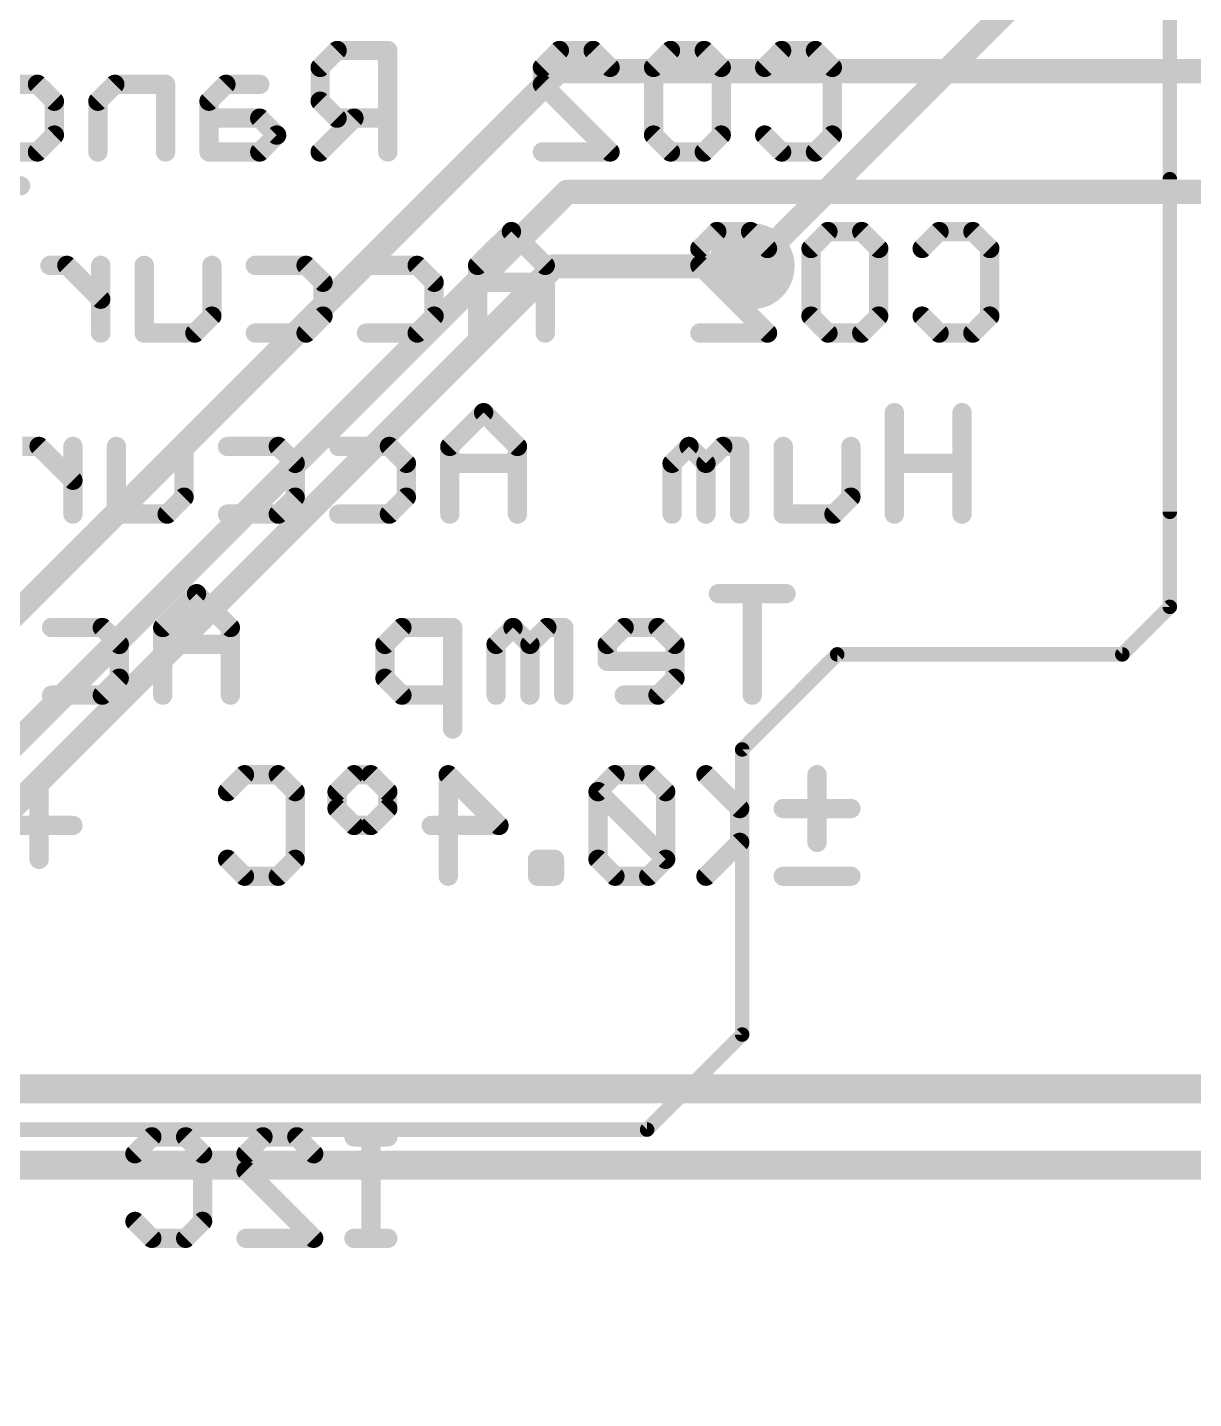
# Model space of a CAD drawing. Extents: x -8.1 to 51, y -8.2 to 25.5.
# Drawn here: x 30.86 to 43.13, y 3.81 to 18.24 of the extents above; entities that cross this region are included whole.
import ezdxf

# ---------------------------------------------------------------- set-up
doc = ezdxf.new("R2010")
doc.units = 0
for name, color, linetype in [('1', 12, 'CONTINUOUS'), ('16', 5, 'CONTINUOUS'), ('18', 110, 'CONTINUOUS'), ('21', 40, 'CONTINUOUS'), ('22', 6, 'CONTINUOUS')]:
    doc.layers.add(name, color=color, linetype=linetype)

# ---------------------------------------------------------------- blocks, each defined once
blk = doc.blocks.new('ROUNDV')
at = {"const_width": 0.5}
blk.add_lwpolyline([(0, -0.25, 1), (0, 0.25, 1), (0, -0.25)], format="xyb", dxfattribs=at)

msp = doc.modelspace()

# ---------------------------------------------------------------- linework, layer by layer
at = {"layer": '1'}
for points, const_width in [([(38.481, 15.7266), (41.8044, 19.05)], 0.254), ([(22.382, 7.073), (47.537, 7.073)], 0.3048), ([(21.1264, 6.2674), (45.5486, 6.2674)], 0.3048)]:
    msp.add_lwpolyline(points, dxfattribs=dict(at, const_width=const_width))
at = {"layer": '1', "const_width": 0.127}
msp.add_lwpolyline([(38.4361, 15.7715, 1), (38.5259, 15.6817)], format="xyb", dxfattribs=at)
at = {"layer": '16', "const_width": 0.254}
for points in [[(24.003, 5.334), (36.449, 17.78)], [(36.449, 17.78), (49.276, 17.78)], [(24.4759, 4.445), (36.5409, 16.51)], [(36.5409, 16.51), (48.26, 16.51)], [(24.6175, 3.94), (36.4041, 15.7266)], [(36.4041, 15.7266), (38.481, 15.7266)]]:
    msp.add_lwpolyline(points, dxfattribs=at)
at = {"layer": '16', "const_width": 0.127}
for points in [[(36.449, 17.8435, 1), (36.449, 17.7165)], [(36.4939, 17.7351, 1), (36.4041, 17.8249)], [(36.5409, 16.5735, 1), (36.5409, 16.4465)], [(36.5858, 16.4651, 1), (36.496, 16.5549)], [(36.4041, 15.7901, 1), (36.4041, 15.6631)], [(36.449, 15.6817, 1), (36.3592, 15.7715)], [(38.481, 15.6631, 1), (38.481, 15.7901)]]:
    msp.add_lwpolyline(points, format="xyb", dxfattribs=at)
at = {"layer": '21', "const_width": 0.1524}
for points in [[(42.882, 18.643), (42.882, 13.143)], [(42.882, 12.143), (42.882, 16.643)], [(42.382, 11.643), (42.882, 12.143)], [(38.382, 10.643), (39.382, 11.643)], [(39.382, 11.643), (42.382, 11.643)], [(38.382, 7.643), (38.382, 10.643)], [(37.382, 6.643), (38.382, 7.643)], [(13.382, 6.643), (37.382, 6.643)]]:
    msp.add_lwpolyline(points, dxfattribs=at)
at = {"layer": '21', "const_width": 0.0762}
for points in [[(42.9201, 16.643, 1), (42.8439, 16.643)], [(42.8439, 13.143, 1), (42.9201, 13.143)], [(42.8439, 12.143, 1), (42.9201, 12.143)], [(42.9089, 12.1161, 1), (42.8551, 12.1699)], [(39.382, 11.6811, 1), (39.382, 11.6049)], [(39.4089, 11.6161, 1), (39.3551, 11.6699)], [(42.3551, 11.6699, 1), (42.4089, 11.6161)], [(42.382, 11.6049, 1), (42.382, 11.6811)], [(38.4201, 10.643, 1), (38.3439, 10.643)], [(38.3551, 10.6699, 1), (38.4089, 10.6161)], [(38.3439, 7.643, 1), (38.4201, 7.643)], [(38.4089, 7.6161, 1), (38.3551, 7.6699)], [(37.3551, 6.6699, 1), (37.4089, 6.6161)], [(37.382, 6.6049, 1), (37.382, 6.6811)]]:
    msp.add_lwpolyline(points, format="xyb", dxfattribs=at)
at = {"layer": '22', "const_width": 0.2032}
for points in [[(34.1198, 17.9968), (33.9418, 17.8189)], [(34.6536, 17.9968), (34.1198, 17.9968)], [(34.6536, 16.9291), (34.6536, 17.9968)], [(36.2806, 17.8189), (36.4585, 17.9968)], [(36.4585, 17.9968), (36.8145, 17.9968)], [(36.8145, 17.9968), (36.9924, 17.8189)], [(37.45, 17.8189), (37.6279, 17.9968)], [(37.6279, 17.9968), (37.9839, 17.9968)], [(37.9839, 17.9968), (38.1618, 17.8189)], [(38.6194, 17.8189), (38.7973, 17.9968)], [(38.7973, 17.9968), (39.1532, 17.9968)], [(39.1532, 17.9968), (39.3312, 17.8189)], [(33.9418, 17.8189), (33.9418, 17.463)], [(36.2806, 17.6409), (36.2806, 17.8189)], [(37.45, 17.1071), (37.45, 17.8189)], [(38.1618, 17.8189), (38.1618, 17.1071)], [(39.3312, 17.8189), (39.3312, 17.1071)], [(30.4336, 17.6409), (30.9675, 17.6409)], [(30.9675, 17.6409), (31.1454, 17.463)], [(31.781, 17.6409), (31.603, 17.463)], [(32.3148, 17.6409), (31.781, 17.6409)], [(32.3148, 16.9291), (32.3148, 17.6409)], [(32.9504, 17.6409), (32.7724, 17.463)], [(33.3063, 17.6409), (32.9504, 17.6409)], [(36.9924, 16.9291), (36.2806, 17.6409)], [(31.1454, 17.463), (31.1454, 17.1071)], [(31.603, 17.463), (31.603, 16.9291)], [(32.7724, 17.463), (32.7724, 16.9291)], [(33.9418, 17.463), (34.1198, 17.285)], [(33.3063, 17.285), (32.7724, 17.285)], [(33.4842, 17.1071), (33.3063, 17.285)], [(34.2977, 17.285), (33.9418, 16.9291)], [(34.1198, 17.285), (34.6536, 17.285)], [(31.1454, 17.1071), (30.9675, 16.9291)], [(33.3063, 16.9291), (33.4842, 17.1071)], [(37.6279, 16.9291), (37.45, 17.1071)], [(38.1618, 17.1071), (37.9839, 16.9291)], [(38.7973, 16.9291), (38.6194, 17.1071)], [(39.3312, 17.1071), (39.1532, 16.9291)], [(30.9675, 16.9291), (30.4336, 16.9291)], [(32.7724, 16.9291), (33.3063, 16.9291)], [(36.2806, 16.9291), (36.9924, 16.9291)], [(37.9839, 16.9291), (37.6279, 16.9291)], [(39.1532, 16.9291), (38.7973, 16.9291)], [(30.7895, 16.5732), (30.6116, 16.5732)], [(35.9544, 16.0918), (35.5984, 15.7359)], [(36.3103, 15.7359), (35.9544, 16.0918)], [(37.9372, 15.9139), (38.1152, 16.0918)], [(38.1152, 16.0918), (38.4711, 16.0918)], [(38.4711, 16.0918), (38.6491, 15.9139)], [(39.1066, 15.9139), (39.2846, 16.0918)], [(39.2846, 16.0918), (39.6405, 16.0918)], [(39.6405, 16.0918), (39.8184, 15.9139)], [(40.276, 15.9139), (40.454, 16.0918)], [(40.454, 16.0918), (40.8099, 16.0918)], [(40.8099, 16.0918), (40.9878, 15.9139)], [(37.9372, 15.7359), (37.9372, 15.9139)], [(39.1066, 15.202), (39.1066, 15.9139)], [(39.8184, 15.9139), (39.8184, 15.202)], [(40.9878, 15.9139), (40.9878, 15.202)], [(31.2768, 15.7359), (31.0988, 15.7359)], [(31.6327, 15.38), (31.2768, 15.7359)], [(31.6327, 15.0241), (31.6327, 15.7359)], [(32.0903, 15.0241), (32.0903, 15.7359)], [(32.8021, 15.7359), (32.8021, 15.202)], [(33.2597, 15.7359), (33.7935, 15.7359)], [(33.7935, 15.7359), (33.9715, 15.558)], [(34.4291, 15.7359), (34.9629, 15.7359)], [(34.9629, 15.7359), (35.1409, 15.558)], [(35.5984, 15.7359), (35.5984, 15.0241)], [(36.3103, 15.0241), (36.3103, 15.7359)], [(38.6491, 15.0241), (37.9372, 15.7359)], [(33.9715, 15.558), (33.9715, 15.202)], [(35.1409, 15.558), (35.1409, 15.202)], [(36.3103, 15.558), (35.5984, 15.558)], [(32.8021, 15.202), (32.6241, 15.0241)], [(33.9715, 15.202), (33.7935, 15.0241)], [(35.1409, 15.202), (34.9629, 15.0241)], [(39.2846, 15.0241), (39.1066, 15.202)], [(39.8184, 15.202), (39.6405, 15.0241)], [(40.454, 15.0241), (40.276, 15.202)], [(40.9878, 15.202), (40.8099, 15.0241)], [(32.6241, 15.0241), (32.0903, 15.0241)], [(33.7935, 15.0241), (33.2597, 15.0241)], [(34.9629, 15.0241), (34.4291, 15.0241)], [(37.9372, 15.0241), (38.6491, 15.0241)], [(39.6405, 15.0241), (39.2846, 15.0241)], [(40.8099, 15.0241), (40.454, 15.0241)], [(35.662, 14.1868), (35.3061, 13.8309)], [(36.0179, 13.8309), (35.662, 14.1868)], [(39.9837, 14.1868), (39.9837, 13.1191)], [(40.6955, 13.1191), (40.6955, 14.1868)], [(30.9844, 13.8309), (30.8065, 13.8309)], [(31.3403, 13.475), (30.9844, 13.8309)], [(31.3403, 13.1191), (31.3403, 13.8309)], [(31.7979, 13.1191), (31.7979, 13.8309)], [(32.5097, 13.8309), (32.5097, 13.2971)], [(32.9673, 13.8309), (33.5012, 13.8309)], [(33.5012, 13.8309), (33.6791, 13.653)], [(34.1367, 13.8309), (34.6706, 13.8309)], [(34.6706, 13.8309), (34.8485, 13.653)], [(35.3061, 13.8309), (35.3061, 13.1191)], [(36.0179, 13.1191), (36.0179, 13.8309)], [(37.8228, 13.8309), (37.6449, 13.653)], [(38.0008, 13.653), (37.8228, 13.8309)], [(38.1788, 13.8309), (38.0008, 13.653)], [(38.3567, 13.8309), (38.1788, 13.8309)], [(38.3567, 13.1191), (38.3567, 13.8309)], [(38.8143, 13.1191), (38.8143, 13.8309)], [(39.5261, 13.8309), (39.5261, 13.2971)], [(33.6791, 13.653), (33.6791, 13.2971)], [(34.8485, 13.653), (34.8485, 13.2971)], [(36.0179, 13.653), (35.3061, 13.653)], [(37.6449, 13.653), (37.6449, 13.1191)], [(38.0008, 13.653), (38.0008, 13.1191)], [(40.6955, 13.653), (39.9837, 13.653)], [(32.5097, 13.2971), (32.3318, 13.1191)], [(33.6791, 13.2971), (33.5012, 13.1191)], [(34.8485, 13.2971), (34.6706, 13.1191)], [(39.5261, 13.2971), (39.3481, 13.1191)], [(32.3318, 13.1191), (31.7979, 13.1191)], [(33.5012, 13.1191), (32.9673, 13.1191)], [(34.6706, 13.1191), (34.1367, 13.1191)], [(39.3481, 13.1191), (38.8143, 13.1191)], [(32.6411, 12.2818), (32.2852, 11.9259)], [(32.997, 11.9259), (32.6411, 12.2818)], [(38.8439, 12.2818), (38.1321, 12.2818)], [(38.488, 11.2141), (38.488, 12.2818)], [(31.1158, 11.9259), (31.6496, 11.9259)], [(31.6496, 11.9259), (31.8276, 11.748)], [(32.2852, 11.9259), (32.2852, 11.2141)], [(32.997, 11.2141), (32.997, 11.9259)], [(34.8019, 11.9259), (34.624, 11.748)], [(35.3358, 11.9259), (34.8019, 11.9259)], [(35.3358, 10.8582), (35.3358, 11.9259)], [(35.9713, 11.9259), (35.7933, 11.748)], [(36.1493, 11.748), (35.9713, 11.9259)], [(36.3272, 11.9259), (36.1493, 11.748)], [(36.5052, 11.9259), (36.3272, 11.9259)], [(36.5052, 11.2141), (36.5052, 11.9259)], [(37.1407, 11.9259), (36.9627, 11.748)], [(37.4966, 11.9259), (37.1407, 11.9259)], [(37.6746, 11.748), (37.4966, 11.9259)], [(31.8276, 11.748), (31.8276, 11.3921)], [(32.997, 11.748), (32.2852, 11.748)], [(34.624, 11.748), (34.624, 11.3921)], [(35.7933, 11.748), (35.7933, 11.2141)], [(36.1493, 11.748), (36.1493, 11.2141)], [(36.9627, 11.748), (36.9627, 11.57)], [(37.6746, 11.3921), (37.6746, 11.748)], [(36.9627, 11.57), (37.6746, 11.57)], [(31.8276, 11.3921), (31.6496, 11.2141)], [(34.624, 11.3921), (34.8019, 11.2141)], [(37.4966, 11.2141), (37.6746, 11.3921)], [(31.6496, 11.2141), (31.1158, 11.2141)], [(34.8019, 11.2141), (35.3358, 11.2141)], [(37.1407, 11.2141), (37.4966, 11.2141)], [(32.9673, 10.1989), (33.1453, 10.3768)], [(33.1453, 10.3768), (33.5012, 10.3768)], [(33.5012, 10.3768), (33.6791, 10.1989)], [(34.2977, 10.3768), (34.1198, 10.1989)], [(34.4757, 10.3768), (34.2977, 10.3768)], [(34.6536, 10.1989), (34.4757, 10.3768)], [(35.2891, 9.3091), (35.2891, 10.3768)], [(35.2891, 10.3768), (35.823, 9.843)], [(37.0432, 10.3768), (36.8653, 10.1989)], [(37.3991, 10.3768), (37.0432, 10.3768)], [(37.5771, 10.1989), (37.3991, 10.3768)], [(38.3567, 10.0209), (38.0008, 10.3768)], [(39.1702, 10.3768), (39.1702, 9.665)], [(30.9844, 10.1989), (30.9844, 9.487)], [(33.6791, 10.1989), (33.6791, 9.487)], [(34.1198, 10.1989), (34.1198, 10.0209)], [(34.6536, 10.0209), (34.6536, 10.1989)], [(36.8653, 10.1989), (36.8653, 9.487)], [(37.5771, 9.487), (36.8653, 10.1989)], [(37.5771, 9.487), (37.5771, 10.1989)], [(34.1198, 10.0209), (34.2977, 9.843)], [(34.4757, 9.843), (34.6536, 10.0209)], [(38.3567, 9.665), (38.3567, 10.0209)], [(39.5261, 10.0209), (38.8143, 10.0209)], [(31.3403, 9.843), (30.6285, 9.843)], [(34.2977, 9.843), (34.4757, 9.843)], [(35.823, 9.843), (35.1112, 9.843)], [(38.0008, 9.3091), (38.3567, 9.665)], [(33.1453, 9.3091), (32.9673, 9.487)], [(33.6791, 9.487), (33.5012, 9.3091)], [(36.4077, 9.487), (36.2298, 9.487)], [(36.2298, 9.487), (36.2298, 9.3091)], [(36.4077, 9.3091), (36.4077, 9.487)], [(36.8653, 9.487), (37.0432, 9.3091)], [(37.3991, 9.3091), (37.5771, 9.487)], [(33.5012, 9.3091), (33.1453, 9.3091)], [(36.2298, 9.3091), (36.4077, 9.3091)], [(37.0432, 9.3091), (37.3991, 9.3091)], [(39.5261, 9.3091), (38.8143, 9.3091)], [(31.9928, 6.3889), (32.1707, 6.5668)], [(32.1707, 6.5668), (32.5267, 6.5668)], [(32.5267, 6.5668), (32.7046, 6.3889)], [(33.1622, 6.3889), (33.3401, 6.5668)], [(33.3401, 6.5668), (33.696, 6.5668)], [(33.696, 6.5668), (33.874, 6.3889)], [(34.6536, 6.5668), (34.2977, 6.5668)], [(34.4756, 5.4991), (34.4756, 6.5668)], [(32.7046, 6.3889), (32.7046, 5.6771)], [(33.1622, 6.2109), (33.1622, 6.3889)], [(33.874, 5.4991), (33.1622, 6.2109)], [(32.1707, 5.4991), (31.9928, 5.6771)], [(32.7046, 5.6771), (32.5267, 5.4991)], [(32.5267, 5.4991), (32.1707, 5.4991)], [(33.1622, 5.4991), (33.874, 5.4991)], [(34.6536, 5.4991), (34.2977, 5.4991)]]:
    msp.add_lwpolyline(points, dxfattribs=at)
at = {"layer": '22', "const_width": 0.1016}
for points in [[(34.1198, 18.0476, 1), (34.1198, 17.946)], [(34.1557, 17.9609, 1), (34.0838, 18.0327)], [(34.7044, 17.9968, 1), (34.6028, 17.9968)], [(34.6536, 17.946, 1), (34.6536, 18.0476)], [(36.4585, 18.0476, 1), (36.4585, 17.946)], [(36.4945, 17.9609, 1), (36.4226, 18.0327)], [(36.8504, 18.0327, 1), (36.7785, 17.9609)], [(36.8145, 17.946, 1), (36.8145, 18.0476)], [(37.6279, 18.0476, 1), (37.6279, 17.946)], [(37.6639, 17.9609, 1), (37.592, 18.0327)], [(38.0198, 18.0327, 1), (37.9479, 17.9609)], [(37.9839, 17.946, 1), (37.9839, 18.0476)], [(38.7973, 18.0476, 1), (38.7973, 17.946)], [(38.8333, 17.9609, 1), (38.7614, 18.0327)], [(39.1892, 18.0327, 1), (39.1173, 17.9609)], [(39.1532, 17.946, 1), (39.1532, 18.0476)], [(33.9926, 17.8189, 1), (33.891, 17.8189)], [(33.9059, 17.8548, 1), (33.9777, 17.7829)], [(36.3314, 17.8189, 1), (36.2298, 17.8189)], [(36.2447, 17.8548, 1), (36.3165, 17.7829)], [(36.9565, 17.7829, 1), (37.0283, 17.8548)], [(37.5008, 17.8189, 1), (37.3992, 17.8189)], [(37.4141, 17.8548, 1), (37.4859, 17.7829)], [(38.2126, 17.8189, 1), (38.111, 17.8189)], [(38.1259, 17.7829, 1), (38.1977, 17.8548)], [(38.5835, 17.8548, 1), (38.6553, 17.7829)], [(39.382, 17.8189, 1), (39.2804, 17.8189)], [(39.2953, 17.7829, 1), (39.3671, 17.8548)], [(31.0034, 17.6768, 1), (30.9315, 17.605)], [(30.9675, 17.5901, 1), (30.9675, 17.6917)], [(31.781, 17.6917, 1), (31.781, 17.5901)], [(31.8169, 17.605, 1), (31.745, 17.6768)], [(32.3656, 17.6409, 1), (32.264, 17.6409)], [(32.3148, 17.5901, 1), (32.3148, 17.6917)], [(32.9504, 17.6917, 1), (32.9504, 17.5901)], [(32.9863, 17.605, 1), (32.9144, 17.6768)], [(33.3063, 17.5901, 1), (33.3063, 17.6917)], [(36.3165, 17.6768, 1), (36.2447, 17.605)], [(36.2298, 17.6409, 1), (36.3314, 17.6409)], [(31.1962, 17.463, 1), (31.0946, 17.463)], [(31.1095, 17.427, 1), (31.1813, 17.4989)], [(31.6538, 17.463, 1), (31.5522, 17.463)], [(31.5671, 17.4989, 1), (31.6389, 17.427)], [(32.8232, 17.463, 1), (32.7216, 17.463)], [(32.7365, 17.4989, 1), (32.8083, 17.427)], [(33.9777, 17.4989, 1), (33.9059, 17.427)], [(33.891, 17.463, 1), (33.9926, 17.463)], [(32.7724, 17.3358, 1), (32.7724, 17.2342)], [(33.3422, 17.3209, 1), (33.2703, 17.2491)], [(33.3063, 17.2342, 1), (33.3063, 17.3358)], [(34.1198, 17.3358, 1), (34.1198, 17.2342)], [(34.0838, 17.2491, 1), (34.1557, 17.3209)], [(34.3336, 17.2491, 1), (34.2618, 17.3209)], [(34.6536, 17.2342, 1), (34.6536, 17.3358)], [(31.1813, 17.0711, 1), (31.1095, 17.143)], [(33.5201, 17.0711, 1), (33.4483, 17.143)], [(33.4483, 17.0711, 1), (33.5201, 17.143)], [(37.4859, 17.143, 1), (37.4141, 17.0711)], [(38.1977, 17.0711, 1), (38.1259, 17.143)], [(38.6553, 17.143, 1), (38.5835, 17.0711)], [(39.3671, 17.0711, 1), (39.2953, 17.143)], [(30.9675, 16.8783, 1), (30.9675, 16.9799)], [(31.0946, 17.1071, 1), (31.1962, 17.1071)], [(32.7724, 16.9799, 1), (32.7724, 16.8783)], [(33.3063, 16.8783, 1), (33.3063, 16.9799)], [(36.2806, 16.9799, 1), (36.2806, 16.8783)], [(36.9924, 16.8783, 1), (36.9924, 16.9799)], [(37.3992, 17.1071, 1), (37.5008, 17.1071)], [(37.6279, 16.9799, 1), (37.6279, 16.8783)], [(37.9839, 16.8783, 1), (37.9839, 16.9799)], [(38.111, 17.1071, 1), (38.2126, 17.1071)], [(38.7973, 16.9799, 1), (38.7973, 16.8783)], [(39.1532, 16.8783, 1), (39.1532, 16.9799)], [(39.2804, 17.1071, 1), (39.382, 17.1071)], [(30.9315, 16.965, 1), (31.0034, 16.8932)], [(31.5522, 16.9291, 1), (31.6538, 16.9291)], [(32.264, 16.9291, 1), (32.3656, 16.9291)], [(32.7216, 16.9291, 1), (32.8232, 16.9291)], [(33.2703, 16.965, 1), (33.3422, 16.8932)], [(33.9059, 16.965, 1), (33.9777, 16.8932)], [(34.6028, 16.9291, 1), (34.7044, 16.9291)], [(36.9565, 16.8932, 1), (37.0283, 16.965)], [(37.592, 16.8932, 1), (37.6639, 16.965)], [(37.9479, 16.965, 1), (38.0198, 16.8932)], [(38.7614, 16.8932, 1), (38.8333, 16.965)], [(39.1173, 16.965, 1), (39.1892, 16.8932)], [(30.7895, 16.5224, 1), (30.7895, 16.624)], [(35.9903, 16.1277, 1), (35.9184, 16.0559)], [(35.9903, 16.0559, 1), (35.9184, 16.1277)], [(38.1152, 16.1426, 1), (38.1152, 16.041)], [(38.1511, 16.0559, 1), (38.0793, 16.1277)], [(38.507, 16.1277, 1), (38.4352, 16.0559)], [(38.4711, 16.041, 1), (38.4711, 16.1426)], [(39.2846, 16.1426, 1), (39.2846, 16.041)], [(39.3205, 16.0559, 1), (39.2487, 16.1277)], [(39.6764, 16.1277, 1), (39.6046, 16.0559)], [(39.6405, 16.041, 1), (39.6405, 16.1426)], [(40.454, 16.1426, 1), (40.454, 16.041)], [(40.4899, 16.0559, 1), (40.4181, 16.1277)], [(40.8458, 16.1277, 1), (40.774, 16.0559)], [(40.8099, 16.041, 1), (40.8099, 16.1426)], [(37.988, 15.9139, 1), (37.8864, 15.9139)], [(39.1574, 15.9139, 1), (39.0558, 15.9139)], [(39.8692, 15.9139, 1), (39.7676, 15.9139)], [(41.0386, 15.9139, 1), (40.937, 15.9139)], [(37.9013, 15.9498, 1), (37.9732, 15.8779)], [(38.6131, 15.8779, 1), (38.685, 15.9498)], [(39.0707, 15.9498, 1), (39.1426, 15.8779)], [(39.7825, 15.8779, 1), (39.8544, 15.9498)], [(40.2401, 15.9498, 1), (40.312, 15.8779)], [(40.9519, 15.8779, 1), (41.0238, 15.9498)], [(31.0988, 15.7867, 1), (31.0988, 15.6851)], [(31.3127, 15.7718, 1), (31.2408, 15.7)], [(31.2768, 15.6851, 1), (31.2768, 15.7867)], [(31.6835, 15.7359, 1), (31.5819, 15.7359)], [(32.1411, 15.7359, 1), (32.0395, 15.7359)], [(32.8529, 15.7359, 1), (32.7513, 15.7359)], [(33.2597, 15.7867, 1), (33.2597, 15.6851)], [(33.8294, 15.7718, 1), (33.7576, 15.7)], [(33.7935, 15.6851, 1), (33.7935, 15.7867)], [(34.4291, 15.7867, 1), (34.4291, 15.6851)], [(34.9988, 15.7718, 1), (34.927, 15.7)], [(34.9629, 15.6851, 1), (34.9629, 15.7867)], [(35.6493, 15.7359, 1), (35.5476, 15.7359)], [(35.5625, 15.7718, 1), (35.6344, 15.7)], [(36.3611, 15.7359, 1), (36.2595, 15.7359)], [(36.2743, 15.7, 1), (36.3462, 15.7718)], [(37.9732, 15.7718, 1), (37.9013, 15.7)], [(37.8864, 15.7359, 1), (37.988, 15.7359)], [(34.0223, 15.558, 1), (33.9207, 15.558)], [(33.9355, 15.522, 1), (34.0074, 15.5939)], [(35.1917, 15.558, 1), (35.0901, 15.558)], [(35.1049, 15.522, 1), (35.1768, 15.5939)], [(35.5984, 15.6088, 1), (35.5984, 15.5072)], [(36.3103, 15.5072, 1), (36.3103, 15.6088)], [(31.5967, 15.3441, 1), (31.6686, 15.4159)], [(32.838, 15.1661, 1), (32.7661, 15.238)], [(34.0074, 15.1661, 1), (33.9355, 15.238)], [(35.1768, 15.1661, 1), (35.1049, 15.238)], [(39.1426, 15.238, 1), (39.0707, 15.1661)], [(39.8544, 15.1661, 1), (39.7825, 15.238)], [(40.312, 15.238, 1), (40.2401, 15.1661)], [(41.0238, 15.1661, 1), (40.9519, 15.238)], [(32.7513, 15.202, 1), (32.8529, 15.202)], [(33.9207, 15.202, 1), (34.0223, 15.202)], [(35.0901, 15.202, 1), (35.1917, 15.202)], [(39.0558, 15.202, 1), (39.1574, 15.202)], [(39.7676, 15.202, 1), (39.8692, 15.202)], [(40.937, 15.202, 1), (41.0386, 15.202)], [(31.5819, 15.0241, 1), (31.6835, 15.0241)], [(32.0903, 15.0749, 1), (32.0903, 14.9733)], [(32.0395, 15.0241, 1), (32.1411, 15.0241)], [(32.5882, 15.06, 1), (32.66, 14.9882)], [(32.6241, 14.9733, 1), (32.6241, 15.0749)], [(33.2597, 15.0749, 1), (33.2597, 14.9733)], [(33.7576, 15.06, 1), (33.8294, 14.9882)], [(33.7935, 14.9733, 1), (33.7935, 15.0749)], [(34.4291, 15.0749, 1), (34.4291, 14.9733)], [(34.927, 15.06, 1), (34.9988, 14.9882)], [(34.9629, 14.9733, 1), (34.9629, 15.0749)], [(35.5476, 15.0241, 1), (35.6493, 15.0241)], [(36.2595, 15.0241, 1), (36.3611, 15.0241)], [(37.9372, 15.0749, 1), (37.9372, 14.9733)], [(38.6131, 14.9882, 1), (38.685, 15.06)], [(38.6491, 14.9733, 1), (38.6491, 15.0749)], [(39.2846, 15.0749, 1), (39.2846, 14.9733)], [(39.2487, 14.9882, 1), (39.3205, 15.06)], [(39.6046, 15.06, 1), (39.6764, 14.9882)], [(39.6405, 14.9733, 1), (39.6405, 15.0749)], [(40.454, 15.0749, 1), (40.454, 14.9733)], [(40.4181, 14.9882, 1), (40.4899, 15.06)], [(40.774, 15.06, 1), (40.8458, 14.9882)], [(40.8099, 14.9733, 1), (40.8099, 15.0749)], [(35.6979, 14.2227, 1), (35.6261, 14.1509)], [(35.6979, 14.1509, 1), (35.6261, 14.2227)], [(40.0345, 14.1868, 1), (39.9329, 14.1868)], [(40.7463, 14.1868, 1), (40.6447, 14.1868)], [(31.0203, 13.8668, 1), (30.9485, 13.795)], [(30.9844, 13.7801, 1), (30.9844, 13.8817)], [(31.3911, 13.8309, 1), (31.2895, 13.8309)], [(31.8487, 13.8309, 1), (31.7471, 13.8309)], [(32.5605, 13.8309, 1), (32.4589, 13.8309)], [(32.9673, 13.8817, 1), (32.9673, 13.7801)], [(33.5371, 13.8668, 1), (33.4652, 13.795)], [(33.5012, 13.7801, 1), (33.5012, 13.8817)], [(34.1367, 13.8817, 1), (34.1367, 13.7801)], [(34.7065, 13.8668, 1), (34.6346, 13.795)], [(34.6706, 13.7801, 1), (34.6706, 13.8817)], [(35.3569, 13.8309, 1), (35.2553, 13.8309)], [(35.2702, 13.8668, 1), (35.342, 13.795)], [(36.0687, 13.8309, 1), (35.9671, 13.8309)], [(35.982, 13.795, 1), (36.0538, 13.8668)], [(37.8588, 13.8668, 1), (37.7869, 13.795)], [(37.8588, 13.795, 1), (37.7869, 13.8668)], [(38.1788, 13.8817, 1), (38.1788, 13.7801)], [(38.2147, 13.795, 1), (38.1428, 13.8668)], [(38.4075, 13.8309, 1), (38.3059, 13.8309)], [(38.3567, 13.7801, 1), (38.3567, 13.8817)], [(38.8651, 13.8309, 1), (38.7635, 13.8309)], [(39.5769, 13.8309, 1), (39.4753, 13.8309)], [(33.7299, 13.653, 1), (33.6283, 13.653)], [(33.6432, 13.617, 1), (33.715, 13.6889)], [(34.8993, 13.653, 1), (34.7977, 13.653)], [(34.8126, 13.617, 1), (34.8844, 13.6889)], [(35.3061, 13.7038, 1), (35.3061, 13.6022)], [(36.0179, 13.6022, 1), (36.0179, 13.7038)], [(37.6957, 13.653, 1), (37.5941, 13.653)], [(37.609, 13.6889, 1), (37.6808, 13.617)], [(38.0516, 13.653, 1), (37.95, 13.653)], [(37.9649, 13.6889, 1), (38.0367, 13.617)], [(37.9649, 13.617, 1), (38.0367, 13.6889)], [(39.9837, 13.7038, 1), (39.9837, 13.6022)], [(40.6955, 13.6022, 1), (40.6955, 13.7038)], [(31.3044, 13.4391, 1), (31.3762, 13.5109)], [(32.4589, 13.2971, 1), (32.5605, 13.2971)], [(32.5456, 13.2611, 1), (32.4738, 13.333)], [(33.6283, 13.2971, 1), (33.7299, 13.2971)], [(33.715, 13.2611, 1), (33.6432, 13.333)], [(34.7977, 13.2971, 1), (34.8993, 13.2971)], [(34.8844, 13.2611, 1), (34.8126, 13.333)], [(39.4753, 13.2971, 1), (39.5769, 13.2971)], [(39.562, 13.2611, 1), (39.4902, 13.333)], [(31.2895, 13.1191, 1), (31.3911, 13.1191)], [(31.7979, 13.1699, 1), (31.7979, 13.0683)], [(31.7471, 13.1191, 1), (31.8487, 13.1191)], [(32.2958, 13.155, 1), (32.3677, 13.0832)], [(32.3318, 13.0683, 1), (32.3318, 13.1699)], [(32.9673, 13.1699, 1), (32.9673, 13.0683)], [(33.4652, 13.155, 1), (33.5371, 13.0832)], [(33.5012, 13.0683, 1), (33.5012, 13.1699)], [(34.1367, 13.1699, 1), (34.1367, 13.0683)], [(34.6346, 13.155, 1), (34.7065, 13.0832)], [(34.6706, 13.0683, 1), (34.6706, 13.1699)], [(35.2553, 13.1191, 1), (35.3569, 13.1191)], [(35.9671, 13.1191, 1), (36.0687, 13.1191)], [(37.5941, 13.1191, 1), (37.6957, 13.1191)], [(37.95, 13.1191, 1), (38.0516, 13.1191)], [(38.3059, 13.1191, 1), (38.4075, 13.1191)], [(38.8143, 13.1699, 1), (38.8143, 13.0683)], [(38.7635, 13.1191, 1), (38.8651, 13.1191)], [(39.3122, 13.155, 1), (39.3841, 13.0832)], [(39.3481, 13.0683, 1), (39.3481, 13.1699)], [(39.9329, 13.1191, 1), (40.0345, 13.1191)], [(40.6447, 13.1191, 1), (40.7463, 13.1191)], [(32.677, 12.3177, 1), (32.6051, 12.2459)], [(32.677, 12.2459, 1), (32.6051, 12.3177)], [(38.1321, 12.3326, 1), (38.1321, 12.231)], [(38.5388, 12.2818, 1), (38.4372, 12.2818)], [(38.8439, 12.231, 1), (38.8439, 12.3326)], [(31.1158, 11.9767, 1), (31.1158, 11.8751)], [(31.6855, 11.9618, 1), (31.6137, 11.89)], [(31.6496, 11.8751, 1), (31.6496, 11.9767)], [(32.2492, 11.9618, 1), (32.3211, 11.89)], [(32.336, 11.9259, 1), (32.2344, 11.9259)], [(33.0478, 11.9259, 1), (32.9462, 11.9259)], [(32.961, 11.89, 1), (33.0329, 11.9618)], [(34.8019, 11.9767, 1), (34.8019, 11.8751)], [(34.8378, 11.89, 1), (34.766, 11.9618)], [(35.3866, 11.9259, 1), (35.285, 11.9259)], [(35.3358, 11.8751, 1), (35.3358, 11.9767)], [(36.0072, 11.9618, 1), (35.9354, 11.89)], [(36.0072, 11.89, 1), (35.9354, 11.9618)], [(36.3272, 11.9767, 1), (36.3272, 11.8751)], [(36.3631, 11.89, 1), (36.2913, 11.9618)], [(36.556, 11.9259, 1), (36.4544, 11.9259)], [(36.5052, 11.8751, 1), (36.5052, 11.9767)], [(37.1407, 11.9767, 1), (37.1407, 11.8751)], [(37.1766, 11.89, 1), (37.1048, 11.9618)], [(37.5325, 11.9618, 1), (37.4607, 11.89)], [(37.4966, 11.8751, 1), (37.4966, 11.9767)], [(31.8784, 11.748, 1), (31.7768, 11.748)], [(31.7916, 11.712, 1), (31.8635, 11.7839)], [(32.2852, 11.7988, 1), (32.2852, 11.6972)], [(32.997, 11.6972, 1), (32.997, 11.7988)], [(34.6748, 11.748, 1), (34.5731, 11.748)], [(34.588, 11.7839, 1), (34.6599, 11.712)], [(35.8441, 11.748, 1), (35.7425, 11.748)], [(35.7574, 11.7839, 1), (35.8293, 11.712)], [(36.2001, 11.748, 1), (36.0984, 11.748)], [(36.1133, 11.7839, 1), (36.1852, 11.712)], [(36.1133, 11.712, 1), (36.1852, 11.7839)], [(37.0135, 11.748, 1), (36.9119, 11.748)], [(36.9268, 11.7839, 1), (36.9987, 11.712)], [(37.7254, 11.748, 1), (37.6238, 11.748)], [(37.6386, 11.712, 1), (37.7105, 11.7839)], [(36.9627, 11.6208, 1), (36.9627, 11.5192)], [(36.9119, 11.57, 1), (37.0135, 11.57)], [(37.6746, 11.5192, 1), (37.6746, 11.6208)], [(31.7768, 11.3921, 1), (31.8784, 11.3921)], [(31.8635, 11.3561, 1), (31.7916, 11.428)], [(34.6599, 11.428, 1), (34.588, 11.3561)], [(34.5731, 11.3921, 1), (34.6748, 11.3921)], [(37.6238, 11.3921, 1), (37.7254, 11.3921)], [(37.7105, 11.3561, 1), (37.6386, 11.428)], [(31.1158, 11.2649, 1), (31.1158, 11.1633)], [(31.6137, 11.25, 1), (31.6855, 11.1782)], [(31.6496, 11.1633, 1), (31.6496, 11.2649)], [(32.2344, 11.2141, 1), (32.336, 11.2141)], [(32.9462, 11.2141, 1), (33.0478, 11.2141)], [(34.8019, 11.2649, 1), (34.8019, 11.1633)], [(34.766, 11.1782, 1), (34.8378, 11.25)], [(35.3358, 11.1633, 1), (35.3358, 11.2649)], [(35.7425, 11.2141, 1), (35.8441, 11.2141)], [(36.0984, 11.2141, 1), (36.2001, 11.2141)], [(36.4544, 11.2141, 1), (36.556, 11.2141)], [(37.1407, 11.2649, 1), (37.1407, 11.1633)], [(37.4607, 11.25, 1), (37.5325, 11.1782)], [(37.4966, 11.1633, 1), (37.4966, 11.2649)], [(38.4372, 11.2141, 1), (38.5388, 11.2141)], [(35.285, 10.8582, 1), (35.3866, 10.8582)], [(33.1453, 10.4276, 1), (33.1453, 10.326)], [(33.1812, 10.3409, 1), (33.1093, 10.4127)], [(33.5371, 10.4127, 1), (33.4652, 10.3409)], [(33.5012, 10.326, 1), (33.5012, 10.4276)], [(34.2977, 10.4276, 1), (34.2977, 10.326)], [(34.3336, 10.3409, 1), (34.2618, 10.4127)], [(34.5116, 10.4127, 1), (34.4397, 10.3409)], [(34.4757, 10.326, 1), (34.4757, 10.4276)], [(35.34, 10.3768, 1), (35.2383, 10.3768)], [(35.3251, 10.4127, 1), (35.2532, 10.3409)], [(37.0432, 10.4276, 1), (37.0432, 10.326)], [(37.0792, 10.3409, 1), (37.0073, 10.4127)], [(37.4351, 10.4127, 1), (37.3632, 10.3409)], [(37.3991, 10.326, 1), (37.3991, 10.4276)], [(38.0367, 10.4127, 1), (37.9649, 10.3409)], [(39.221, 10.3768, 1), (39.1194, 10.3768)], [(31.0352, 10.1989, 1), (30.9336, 10.1989)], [(32.9314, 10.2348, 1), (33.0032, 10.1629)], [(33.7299, 10.1989, 1), (33.6283, 10.1989)], [(33.6432, 10.1629, 1), (33.715, 10.2348)], [(34.0838, 10.2348, 1), (34.1557, 10.1629)], [(34.1706, 10.1989, 1), (34.069, 10.1989)], [(34.7044, 10.1989, 1), (34.6028, 10.1989)], [(34.6177, 10.1629, 1), (34.6895, 10.2348)], [(36.9161, 10.1989, 1), (36.8145, 10.1989)], [(36.9012, 10.2348, 1), (36.8294, 10.1629)], [(36.8294, 10.2348, 1), (36.9012, 10.1629)], [(37.6279, 10.1989, 1), (37.5263, 10.1989)], [(37.5412, 10.1629, 1), (37.613, 10.2348)], [(34.1557, 10.0568, 1), (34.0838, 9.985)], [(34.6895, 9.985, 1), (34.6177, 10.0568)], [(38.4075, 10.0209, 1), (38.3059, 10.0209)], [(38.3208, 9.985, 1), (38.3926, 10.0568)], [(38.8143, 10.0717, 1), (38.8143, 9.9701)], [(39.5261, 9.9701, 1), (39.5261, 10.0717)], [(34.069, 10.0209, 1), (34.1706, 10.0209)], [(34.6028, 10.0209, 1), (34.7044, 10.0209)], [(31.3403, 9.7922, 1), (31.3403, 9.8938)], [(34.2977, 9.8938, 1), (34.2977, 9.7922)], [(34.2618, 9.807, 1), (34.3336, 9.8789)], [(34.4397, 9.8789, 1), (34.5116, 9.807)], [(34.4757, 9.7922, 1), (34.4757, 9.8938)], [(35.1112, 9.8938, 1), (35.1112, 9.7922)], [(35.7871, 9.807, 1), (35.8589, 9.8789)], [(35.823, 9.7922, 1), (35.823, 9.8938)], [(38.3059, 9.665, 1), (38.4075, 9.665)], [(38.3926, 9.6291, 1), (38.3208, 9.7009)], [(39.1194, 9.665, 1), (39.221, 9.665)], [(30.9336, 9.487, 1), (31.0352, 9.487)], [(33.0032, 9.523, 1), (32.9314, 9.4511)], [(33.6283, 9.487, 1), (33.7299, 9.487)], [(33.715, 9.4511, 1), (33.6432, 9.523)], [(36.2298, 9.5379, 1), (36.2298, 9.4362)], [(36.2806, 9.487, 1), (36.179, 9.487)], [(36.4585, 9.487, 1), (36.3569, 9.487)], [(36.4077, 9.4362, 1), (36.4077, 9.5379)], [(36.9012, 9.523, 1), (36.8294, 9.4511)], [(36.8145, 9.487, 1), (36.9161, 9.487)], [(37.5263, 9.487, 1), (37.6279, 9.487)], [(37.613, 9.4511, 1), (37.5412, 9.523)], [(37.5412, 9.4511, 1), (37.613, 9.523)], [(33.1453, 9.3599, 1), (33.1453, 9.2583)], [(33.1093, 9.2732, 1), (33.1812, 9.345)], [(33.4652, 9.345, 1), (33.5371, 9.2732)], [(33.5012, 9.2583, 1), (33.5012, 9.3599)], [(36.2298, 9.3599, 1), (36.2298, 9.2583)], [(36.4077, 9.2583, 1), (36.4077, 9.3599)], [(37.0432, 9.3599, 1), (37.0432, 9.2583)], [(37.0073, 9.2732, 1), (37.0792, 9.345)], [(37.3632, 9.345, 1), (37.4351, 9.2732)], [(37.3991, 9.2583, 1), (37.3991, 9.3599)], [(37.9649, 9.345, 1), (38.0367, 9.2732)], [(38.8143, 9.3599, 1), (38.8143, 9.2583)], [(39.5261, 9.2583, 1), (39.5261, 9.3599)], [(35.2383, 9.3091, 1), (35.34, 9.3091)], [(36.179, 9.3091, 1), (36.2806, 9.3091)], [(36.3569, 9.3091, 1), (36.4585, 9.3091)], [(32.1707, 6.6176, 1), (32.1707, 6.516)], [(32.2067, 6.5309, 1), (32.1348, 6.6027)], [(32.5626, 6.6027, 1), (32.4907, 6.5309)], [(32.5267, 6.516, 1), (32.5267, 6.6176)], [(33.3401, 6.6176, 1), (33.3401, 6.516)], [(33.3761, 6.5309, 1), (33.3042, 6.6027)], [(33.732, 6.6027, 1), (33.6601, 6.5309)], [(33.696, 6.516, 1), (33.696, 6.6176)], [(34.2977, 6.6176, 1), (34.2977, 6.516)], [(34.5264, 6.5668, 1), (34.4248, 6.5668)], [(34.6536, 6.516, 1), (34.6536, 6.6176)], [(31.9569, 6.4248, 1), (32.0287, 6.3529)], [(32.7554, 6.3889, 1), (32.6538, 6.3889)], [(32.6687, 6.3529, 1), (32.7405, 6.4248)], [(33.213, 6.3889, 1), (33.1114, 6.3889)], [(33.1263, 6.4248, 1), (33.1981, 6.3529)], [(33.8381, 6.3529, 1), (33.9099, 6.4248)], [(33.1981, 6.2468, 1), (33.1263, 6.175)], [(33.1114, 6.2109, 1), (33.213, 6.2109)], [(32.0287, 5.713, 1), (31.9569, 5.6411)], [(32.7405, 5.6411, 1), (32.6687, 5.713)], [(32.6538, 5.6771, 1), (32.7554, 5.6771)], [(32.1707, 5.5499, 1), (32.1707, 5.4483)], [(32.1348, 5.4632, 1), (32.2067, 5.535)], [(32.4907, 5.535, 1), (32.5626, 5.4632)], [(32.5267, 5.4483, 1), (32.5267, 5.5499)], [(33.1622, 5.5499, 1), (33.1622, 5.4483)], [(33.8381, 5.4632, 1), (33.9099, 5.535)], [(33.874, 5.4483, 1), (33.874, 5.5499)], [(34.2977, 5.5499, 1), (34.2977, 5.4483)], [(34.4248, 5.4991, 1), (34.5264, 5.4991)], [(34.6536, 5.4483, 1), (34.6536, 5.5499)]]:
    msp.add_lwpolyline(points, format="xyb", dxfattribs=at)

# ---------------------------------------------------------------- block references
at = {"layer": '18', "xscale": 0.9064, "yscale": 0.9064}
msp.add_blockref('ROUNDV', (38.481, 15.7266), dxfattribs=at)
msp.add_blockref('ROUNDV', (38.481, 15.7266), dxfattribs=at)

doc.saveas('drawing.dxf')
